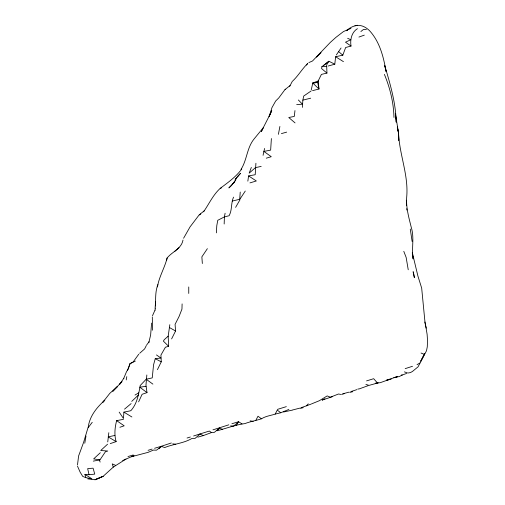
<?xml version="1.0" encoding="UTF-8"?>
<svg xmlns="http://www.w3.org/2000/svg" width="505" height="505" viewBox="0 0 505 505"><rect width="100%" height="100%" fill="white"/><g stroke="black" fill="none" stroke-linecap="round" stroke-linejoin="round"><path stroke-width="0.76" d="M188.75 293.455L188.75 286.96M152.308 316.906L152.523 330.226M393.957 117.431C393.654 102.755 390.049 87.902 384.381 74.368M302.381 107.376L302.849 100.135L303.726 96.038L311.093 90.988M155.376 305.992C155.824 298.84 155.136 291.442 157.869 284.643M169.825 324.683L168.19 336.172L168.613 346.285L165.425 347.225L160.937 355.078L161.259 361.833L157.427 369.685M182.109 303.915L181.958 309.104L179.06 316.509L175.084 324.343L175.563 330.996L171.605 338.912M146.835 374.981L145.97 385.201L147.012 392.625L142.113 394.279L138.629 401.854M216.361 232.868L216.79 225.653L217.762 220.3L224.409 216.898L229.118 215.73C232.325 209.872 230.835 203.105 233.544 197.133M110.248 443.605L116.131 441.623C114.105 434.78 114.869 427.457 116.636 420.64L123.46 419.327M130.378 410.843L123.889 412.105L123.479 418.487L119.167 412.118M151.601 323.08L150.629 335.004L148.906 342.276L149.07 341.809L146.734 344.833M155.104 308.22L155.565 301.813M240.222 192.077L239.717 199.292L232.268 201.041M155.111 310.209L155.262 308.094M107.748 441.881L108.821 432.709M77.499 464.953L78.603 455.939L83.578 442.449L87.889 428.032L92.238 422.313M271.381 138.547L270.648 150.13L263.881 151.405L263.073 155.325M294.964 110.582L294.308 116.415L288.759 117.52L295.053 122.898M255.915 163.254L255.214 174.717L248.586 175.91L247.841 181.15M278.4 134.343L279.896 126.465M130.833 410.723C137.145 403.71 138.591 394.43 140.207 385.523L146.179 379.242L152.251 377.891L153.552 364.875L155.237 358.689L160.937 358.039L156.449 354.939M312.526 90.66L318.977 89.019L317.677 82.454L318.207 80.945L321.401 74.405L326.95 73.092L326.653 64.861L328.869 61.244L334.802 64.192L335.617 56.73L342.819 55.184L345.647 47.495L351.032 46.062C349.927 39.75 351.663 32.181 357.426 28.684M323.869 65.284L328.869 61.244L321.887 66.704L321.584 68.579L326.95 73.092M84.783 443.226L85.989 436.011M126.212 379.937L126.805 376.623M157.478 286.909C158.999 276.803 164.68 267.94 167.111 258.011L167.13 257.973C172.155 251.711 181.497 248.776 183.006 240.052M225.097 213.224L224.409 216.898L224.169 223.999M166.669 260.144L167.111 258.011M311.25 89.884L312.797 83.009L317.677 82.454L312.816 82.971L318.207 80.945L318.977 89.019L312.797 83.009M269.518 115.601L271.955 107.647L275.68 101L278.798 97.907L284.896 89.694L290.078 85.522M264.626 148.464L263.881 151.405L271.267 156.695L266.274 158.185M269.872 114.168L269.525 115.557L271.753 110.696L269.121 116.283M88.148 427.716C89.454 416.354 96.569 407.661 104.731 400.257M138.768 354.213L133.143 361.965L130.069 363.638L128.207 369.035L126.521 371.674L123.637 378.605L123.839 378.264L119.666 384.236L121.995 381.61L112.912 391.186M251.332 167.445L249.161 173.164L255.36 167.679L261.186 166.379M127.525 370.222L130.044 363.651M152.504 315.713L154.984 310.12M412.282 252.532L417.881 275.938L421.681 288.128L424.831 320.631L427.116 334.335L427.539 340.585L427.268 346.916L426.498 350.76L418.052 366.845L412.471 371.453L410.439 372.583L408.173 372.993M269.096 116.352L269.695 115.089L261.319 131.527L263.459 127.531L254.129 138.907C246.781 147.839 247.122 159.946 240.954 169.478M146.362 345.47L144.613 348.923L139.677 353.285M222.56 429.357L219.353 428.152L217.024 430.784C226.328 428.404 235.298 424.856 244.875 423.607C250.259 421.542 255.959 420.627 261.464 418.79C265.781 416.044 270.592 415.628 275.206 414.081L277.258 410.098L280.761 412.755L288.873 409.435M423.979 354.92L420.766 361.138L424.774 353.481M289.674 86.418L292.212 81.513M255.921 420.192L257.986 416.234L261.464 418.79M183.586 238.24L190.05 226.897L198.976 215.13M203.559 211.816C209.045 203.976 212.984 194.98 220.218 188.359C227.938 182.52 235.886 177.015 241.756 169.023M235.608 207.378L239.932 199.854M236.428 425.273L238.568 421.688L241.983 423.929M239.875 199.241L245.278 191.041M336.362 54.925L341.058 47.994M207.366 248.668L201.867 256.868L202.347 263.522M93.273 461.122L99.927 459.916L105.412 451.779L107.767 451.022L100.729 450.51L107.565 444.198M306.421 65.088L307.798 63.403C302.072 68.876 298.36 75.731 292.591 81.122M231.808 185.114L235.949 179.591L233.468 183.321L234.516 181.863L228.866 187.923L231.359 185.657M308.864 62.582L312.526 60.979L330.295 42.42L335.964 37.332L343.558 31.499L350.943 28.438M316.54 57.166L321.079 52.646M300.917 407.769L306.421 405.824L308.258 403.836M104.775 400.219L102.831 402.283L109.793 393.363L117.368 386.615L112.943 391.154M131.717 401.399L138.427 395.036M125.979 459.051L113.271 467.131L103.153 476.303L95.066 479.75L87.769 478.885M100.312 452.726L93.659 458.894L99.927 459.916M159.081 448.648L161.499 446.414L164.687 447.55C173.638 443.895 183.7 443.371 192.127 438.359L195.088 438.384L200.03 434.054L203.307 435.588L211.475 432.57L214.385 432.33L219.353 428.152M168.19 336.172L164.226 339.707L163.38 341.14L168.613 346.285M174.572 251.547L179.029 247.69M124.52 409.151L131.123 403.596M199.311 214.783L204.31 210.73M360.879 31.531L363.423 29.505L366.396 29.561M161.499 446.414L156.443 450.195L153.457 450.069L148.098 452.347L131.42 456.741L134.046 455.554L122.652 460.56M285.054 89.587L285.685 89.208M135.018 395.049L138.749 392.833M199.21 214.922L200.75 214.025M417.035 364.66L419.92 363M130.056 363.638L135.359 361.056M322.196 400.086L324.885 398.78M412.307 253.239L413.115 258.901C411.405 248.511 414.51 237.88 411.322 227.597C408.848 217.623 405.9 207.467 406.695 197.083C408.697 175.191 399.392 154.726 398.552 133.137L398.615 133.522L397.309 126.97L398.552 133.137L398.735 140.396L398.615 133.522L395.383 113.543L396.204 122.141C395.787 102.761 390.207 84.101 384.766 65.694L386.047 71.495C383.56 56.964 379.817 41.928 369.597 30.742L369.414 30.54C361.555 23.142 354.043 24.177 346.278 30.761L347.629 30.218M98.462 478.317L103.153 476.303L95.066 479.75L97.793 478.607M311.471 403.931L319.362 400.705L327.171 395.926L330.39 397.189L338.52 394.001L340.736 394.411M368.076 385.687L358.758 389.065L358.007 388.869M306.421 405.824L310.922 404.158M358.929 37.067L364.301 35.135M220.218 188.359L221.512 187.885M322.215 400.08L332.341 396.696M406.62 373.435L401.267 375.36L402.144 374.981L399.493 376.496L393.894 377.62L397.681 376.585L388.863 379.4M119.912 427.268L124.192 425.816L116.636 420.64M161.581 446.18L171.34 442.973M228.822 424.812L219.492 427.792M405.187 368.637L412.503 366.283M350.849 391.59L357.092 389.57M193.611 435.979L199.961 433.965M286.329 406.639L277.409 409.403M212.952 429.843L219.145 427.899M231.921 423.752L238.568 421.688L233.651 426.144L230.64 425.879M200.075 433.934L209.367 431.049L211.475 432.57M148.047 450.334L152.1 449.078M366.579 380.896L373.675 378.699L377.298 382.803L378.176 382.853L369.035 385.384L365.879 384.412M187.052 438.031L190.36 437.008M127.967 456.545L133.232 454.948M249.943 182.892L256.332 180.973L248.586 175.91M154.568 448.282L161.354 446.25M341.569 394.443L344.359 393.616M310.689 98.191L302.849 100.135M197.796 437.16L203.307 435.588M281.405 133.604L286.676 132.127M328.187 66.022L334.802 64.192M342.844 393.805L349.163 392.101M292.363 410.041L299.812 408.135M349.94 392.398L352.755 391.697M283.564 411.998L291.985 410.193M275.206 414.081L280.761 412.755M391.242 379.103L386.375 380.246L388.421 379.773L380.233 382.695L375.234 383.213M300.393 408.343L303.215 407.687M354.927 25.806L357.439 25.25M114.862 435.462L108.184 436.863L116.131 441.623M146.002 386.3L139.822 387.215L147.012 392.625M89.031 474.732L94.744 474.107L93.097 468.179L87.662 468.627L89.031 474.732L84.935 474.34L85.85 477.667L91.923 478.835L84.935 474.34M296.688 104.567L302.445 104.207L298.379 99.984M321.887 66.704L326.413 66.477M172.716 443.844L175.753 444.223M250.139 420.854L253.213 421.41M404.379 371.876L407.567 372.993M421.044 353.033L424.269 354.327M85.85 477.667L82.719 476.398L80.093 472.068L77.505 466.153M115.519 465.326L112.261 463.887L113.271 467.131M347.636 38.292L350.817 39.731L345.496 42.193L351.032 46.062M155.237 358.689L161.259 361.833M169.371 327.505L175.563 330.996M123.889 412.105L131.874 416.978M335.617 56.73L343.469 61.679M146.179 379.242L152.889 384.122M338.64 51.636L342.819 55.184M403.798 251.351L406.14 257.399L408.236 269.771M99.384 460.074L100.141 462.062M424.762 321.988L426.239 328.13M410.268 229.062L412.124 241.459M406.588 204.942L406.348 200.245L406.601 205.478M406.765 208.647L406.834 210.074M238.152 175.917L235.122 179.509L240.563 173.272L238.152 175.917M413.747 274.127L413.14 271.696L414.371 277.706L413.747 274.127"/></g></svg>
